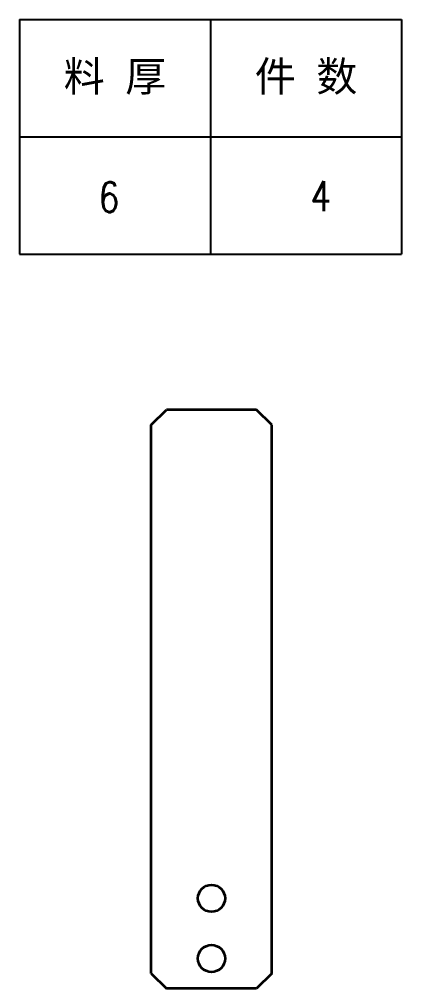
# Model space of a CAD drawing. Header units: millimetres. Extents: x 747 to 69177, y -20652 to 978.
# Drawn here: x 1201.2 to 1328.2, y 633.9 to 955.9 of the extents above; entities that cross this region are included whole.
import ezdxf
from ezdxf.enums import TextEntityAlignment as Align

# ---------------------------------------------------------------- set-up
doc = ezdxf.new("R2010")
doc.units = ezdxf.units.MM
doc.styles.add('DIM', font='romans.shx', dxfattribs={"width": 0.8, "oblique": 20, "bigfont": 'bigfont.shx'})
doc.styles.get("Standard").update_dxf_attribs({"font": 'txt', "bigfont": 'gbcbig.shx'})

# ---------------------------------------------------------------- blocks, each defined once
blk = doc.blocks.new('*T110')
at = {"color": 0, "linetype": 'ByBlock', "lineweight": -2, "transparency": 16777216}
for p, q in [((0, 0), (127, 0)), ((0, 0), (0, -78)), ((63.5, 0), (63.5, -78)), ((127, 0), (127, -78)), ((0, -39), (127, -39)), ((0, -78), (127, -78))]:
    blk.add_line(p, q, dxfattribs=at)
at = {"color": 0, "transparency": 16777216, "char_height": 10, "width": 60.5, "attachment_point": 5}
for s, insert in [('{\\fSimSun|b0|i0|c134|p2;料 厚}', (31.75, -19.5)), ('{\\fSimSun|b0|i0|c134|p2;件 数}', (95.25, -19.5))]:
    blk.add_mtext(s, dxfattribs=dict(at, insert=insert))
blk = doc.blocks.new('拆图参数')
blk.add_blockref('*T110', (-63.5, 78))
at = {"style": 'DIM', "width": 0.8}
blk.add_attdef('6', text='', height=10, dxfattribs=at).set_placement((-37.13, 18.91), align=Align.MIDDLE_LEFT)
blk.add_attdef('1', text='', height=10, dxfattribs=at).set_placement((36.65, 19.27), align=Align.MIDDLE_CENTER)

msp = doc.modelspace()

# ---------------------------------------------------------------- linework, layer by layer
at = {"color": 7, "lineweight": 35}
for p, q in [((1244.994, 821.229), (1249.994, 826.229)), ((1279.994, 826.229), (1249.994, 826.229)), ((1284.994, 821.229), (1279.994, 826.229)), ((1244.994, 638.889), (1244.994, 821.229)), ((1284.994, 638.889), (1284.994, 821.229)), ((1244.994, 638.889), (1249.994, 633.889)), ((1284.994, 638.889), (1279.994, 633.889)), ((1279.994, 633.889), (1249.994, 633.889))]:
    msp.add_line(p, q, dxfattribs=at)
for centre in [(1264.994, 663.889), (1264.994, 643.889)]:
    msp.add_circle(centre, 4.5, dxfattribs=at)

# ---------------------------------------------------------------- block references
msp.add_blockref('拆图参数', (1264.668, 877.892)).add_auto_attribs({'1': '4', '6': '6'})

doc.saveas('drawing.dxf')
